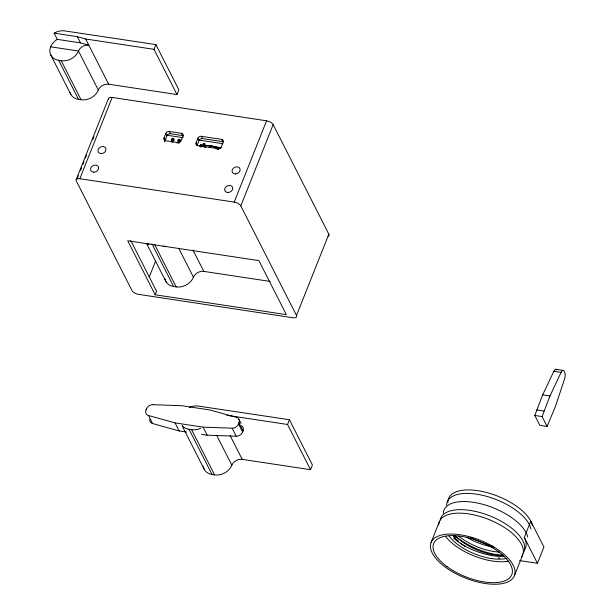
<?xml version="1.0" encoding="UTF-8"?>
<svg xmlns="http://www.w3.org/2000/svg" width="615" height="615" viewBox="0 0 615 615"><rect width="100%" height="100%" fill="white"/><g stroke="black" fill="none" stroke-linecap="round" stroke-linejoin="round"><path stroke-width="0.92" d="M172.738 142.226L173.768 138.583M179.165 143.203L180.195 139.559M172.008 142.211L173.084 138.659M178.435 143.187L179.511 139.628M553.823 371.291L561.103 372.398A5.604 2.283 -81.4 0 1 564.278 371.314L564.616 371.99A5.604 2.283 -81.4 0 1 564.524 379.117L555.368 406.592L547.112 426.433L539.832 425.326L534.819 415.471L542.668 394.838L553.823 371.291A5.604 2.283 -81.4 0 1 556.852 369.969M547.112 426.433L542.107 416.57L549.956 395.937L561.103 372.398M70.01 92.504A14.014 11.116 -26.9 0 0 78.52 99.353L81.049 99.738A14.014 11.116 -26.9 0 0 98.308 90.036A8.41 6.673 -26.9 0 1 108.678 84.217L176.997 94.556L154.011 49.331L155.895 44.595L64.744 30.904A14.014 11.116 -26.9 0 0 54.112 33.156L57.264 39.352L80.488 42.873L88.806 45.179A8.41 6.673 -26.9 0 0 78.482 51.007A14.014 11.116 -26.9 0 1 61.216 60.708L58.686 60.332A14.014 11.116 -26.9 0 1 49.846 51.56A14.014 11.116 -26.9 0 1 57.264 39.352M176.997 94.556L178.873 89.813L155.895 44.595M203.296 466.539A14.014 11.116 -26.9 0 0 212.052 474.503L214.589 474.888A14.014 11.116 -26.9 0 0 231.847 465.186A8.41 6.673 -26.9 0 1 242.21 459.367L310.529 469.706L287.543 424.481L289.427 419.738L198.284 406.054A14.014 11.116 -26.9 0 0 189.274 407.453M310.529 469.706L312.412 464.963L289.427 419.738M76.175 179.688L108.524 98.4M77.375 178.35L78.428 175.698M80.542 170.401L81.595 167.749M83.002 164.213L84.055 161.568M85.462 158.032L86.515 155.38M92.85 139.474L93.903 136.822M328.848 234.184L296.499 315.472A5.604 2.537 21.7 0 1 292.978 317.747L138.613 294.377A5.604 2.537 21.7 0 1 132.002 290.564L76.322 181.002A5.604 2.537 21.7 0 1 79.835 178.727L112.184 97.439L266.556 120.809A5.604 2.537 21.7 0 1 273.16 124.622L328.848 234.184A5.604 2.537 21.7 0 1 328.172 236.268M163.982 138.029L165.827 133.386A2.806 2.222 -26.9 0 1 169.279 131.449L181.387 133.278A2.806 2.222 -26.9 0 1 182.993 135.984L181.148 140.627A2.806 2.222 -26.9 0 1 177.697 142.572L165.589 140.735A2.806 2.222 -26.9 0 1 163.982 138.029L165.143 140.312A2.806 2.222 -26.9 0 0 164.974 141.196M165.143 140.312L166.988 135.669A2.806 2.222 -26.9 0 1 170.44 133.732L182.547 135.561A2.806 2.222 -26.9 0 1 183.608 136M196.054 142.888L197.907 138.244A2.806 2.222 -26.9 0 1 201.359 136.307L221.608 139.367A2.806 2.222 -26.9 0 1 223.214 142.073L221.362 146.724A2.806 2.222 -26.9 0 1 217.91 148.661L197.661 145.594A2.806 2.222 -26.9 0 1 196.054 142.888L197.215 145.171A2.806 2.222 -26.9 0 0 197.092 145.601M197.215 145.171L199.068 140.528A2.806 2.222 -26.9 0 1 202.52 138.59L222.768 141.65A2.806 2.222 -26.9 0 1 223.629 141.957M149.276 276.95L155.672 260.891M155.165 294.777L127.712 240.757L258.9 260.622L286.352 314.642L155.165 294.777L156.556 291.295L130.741 240.503M145.986 409.967L146.416 408.883M79.835 178.727L234.207 202.097L266.556 120.809M296.499 315.472L240.811 205.91L273.16 124.622M431.077 542.515L439.394 521.612M524.472 549.733A44.849 20.287 21.7 0 0 524.303 537.41L530.776 521.151L543.921 547.019L537.449 563.279L519.56 560.565M514.371 575.778A44.849 20.287 21.7 0 0 458.483 534.543A44.849 20.287 21.7 0 0 445.314 567.122A44.849 20.287 21.7 0 0 514.371 575.778L522.688 554.868M200.259 147.039L200.99 145.309L211.475 145.993L221.292 147.8M172.315 140.743L173.492 138.352M178.742 141.711L179.526 140.12M199.783 146.301L200.636 144.617L211.475 145.993L220.439 148.123M164.405 141.504L165.612 139.174M171.062 141.419L172.677 138.321M177.089 143.164L179.103 139.29M204.188 144.886L204.987 143.61M208.785 147.569L211.475 145.993L218.102 149.207M152.828 404.685L181.879 405.723L209.938 409.974L236.468 417.354M186.622 432.068L179.142 430.938L152.605 423.558L148.515 415.517L175.052 422.897L203.104 427.141L232.163 428.178L236.245 436.227L207.194 435.189L201.582 434.336M204.042 147.154L205.94 147.323M54.112 33.156L77.336 36.669L85.654 38.983L108.678 84.217M85.693 38.991L154.011 49.331M50.63 46.817L78.474 51.03L98.308 90.036M167.034 135.238L183.093 137.668M199.16 140.105L222.776 143.679M148.922 244.201L147.031 243.917A14.014 11.116 -26.9 0 1 146.654 243.425M163.113 246.346L165.005 246.638A14.014 11.116 -26.9 0 0 165.712 246.308M164.889 278.557A14.014 11.116 -26.9 0 0 173.645 286.529L176.182 286.905A14.014 11.116 -26.9 0 0 193.441 277.204A8.41 6.673 -26.9 0 1 203.803 271.384L270.223 281.439M555.937 369.308L563.225 370.414M542.668 394.838L549.956 395.937M536.664 409.928L543.944 411.035M534.819 415.471L542.107 416.57M226.82 415.286L287.543 424.481M182.117 425.488A14.014 11.116 -26.9 0 0 189.066 429.278L191.603 429.662A14.014 11.116 -26.9 0 0 200.605 428.263M216.403 148.722L218.925 149.161M204.218 145.025C206.755 145.263 201.351 141.412 203.888 144.848M454.885 537.841L453.524 536.172A37.438 17.835 23.8 0 0 455.208 537.902M200.99 145.309L201.82 146.654M524.303 537.41L537.449 563.279M221.608 139.367L222.768 141.65M201.359 136.307L202.52 138.59M197.907 138.244L199.068 140.528M181.387 133.278L182.547 135.561M169.279 131.449L170.44 133.732M165.827 133.386L166.988 135.669M192.964 250.051L203.803 271.384M77.336 36.669L80.488 42.873M178.781 248.352L193.441 277.204M164.812 246.246L165.005 246.638M61.216 60.708L81.049 99.738M154.496 244.24L176.182 286.905M58.686 60.332L78.52 99.353M151.967 243.863L173.645 286.529M239.02 419.445L241.065 423.466M50.584 54.62L70.917 94.61M146.578 243.486L166.042 281.778M230.071 435.474L242.21 459.367M216.665 435.312L231.847 465.186M203.104 427.141L207.194 435.189M191.603 429.662L214.589 474.888M189.066 429.278L212.052 474.503M182.248 426.072L204.449 469.76M175.052 422.897L179.142 430.938M200.636 144.617L201.197 146.908M108.555 99.446A5.604 2.537 21.7 0 1 112.184 97.439M234.207 202.097A5.604 2.537 21.7 0 1 240.811 205.91M165.151 139.336A1.545 0.7 21.7 0 1 165.566 140.197A1.545 0.7 21.7 0 1 164.482 140.389M171.877 139.92A1.545 0.7 21.7 0 1 172 138.767A1.545 0.7 21.7 0 1 174.199 139.866A1.545 0.7 21.7 0 1 172.715 140.343M178.65 141.112A1.545 0.7 21.7 0 1 178.212 139.759A1.545 0.7 21.7 0 1 180.587 140.766A1.545 0.7 21.7 0 1 179.142 141.319M146.501 408.89A5.812 4.613 -26.9 0 1 152.843 404.616M148.476 415.586A5.812 4.613 -26.9 0 1 146.062 409.982M152.566 423.627A5.812 4.613 -26.9 0 1 149.783 419.299M236.506 417.285A5.812 4.613 -26.9 0 1 238.92 422.882M238.489 423.973A5.812 4.613 -26.9 0 1 232.147 428.255M242.579 432.022A5.812 4.613 -26.9 0 1 236.237 436.296M241.364 425.657A5.812 4.613 -26.9 0 1 243.01 430.93M447.951 502.424A44.849 20.287 21.7 0 1 487.503 492.723A44.849 20.287 21.7 0 1 532.352 525.479M443.33 513.333A44.849 20.287 21.7 0 1 483.575 504.523A44.849 20.287 21.7 0 1 527.732 537.087M446.567 505.207A44.849 20.287 21.7 0 1 486.811 496.397A44.849 20.287 21.7 0 1 530.96 528.962M492.446 546.035A41.912 17.75 22.9 0 1 470.367 537.241M499.28 552.116A37.369 16.905 21.7 0 1 458.675 536.134M494.375 547.404A37.438 15.667 20.6 0 1 466.708 537.333M438.71 524.949A44.849 20.287 21.7 0 1 487.311 518.914A44.849 20.287 21.7 0 1 521.705 556.698M508.782 561.157A42.043 19.019 21.7 0 1 445.829 536.741M454.8 536.065A37.438 17.92 23.6 0 1 454.224 535.442M465.094 546.504A39.114 17.697 21.7 0 1 460.474 543.137M458.582 541.546A39.114 17.697 21.7 0 1 454.846 537.841M499.803 558.105A41.858 18.934 21.7 0 1 498.158 557.982M440.225 520.098A44.849 20.287 21.7 0 1 490.063 515.962A44.849 20.287 21.7 0 1 523.088 553.216M502.962 555.276A37.438 17.92 23.6 0 1 455.2 535.726M503.377 555.383A41.912 17.75 22.9 0 1 454.685 535.627M506.276 558.497A37.369 16.905 21.7 0 1 449.158 536.134M503.954 556.298A37.438 15.606 20.8 0 1 453.455 537.987M238.997 422.897L238.566 423.989L242.656 432.03L243.086 430.946L238.997 422.897M227.934 192.487A4.205 3.336 -26.9 0 0 232.524 187.206A4.205 3.336 -26.9 0 0 225.651 187.175A4.205 3.336 -26.9 0 0 227.934 192.487M235.33 173.907A4.205 3.336 -26.9 0 0 239.919 168.625A4.205 3.336 -26.9 0 0 233.047 168.595A4.205 3.336 -26.9 0 0 235.33 173.907M93.811 172.177A4.205 3.336 -26.9 0 0 98.4 166.896A4.205 3.336 -26.9 0 0 91.527 166.865A4.205 3.336 -26.9 0 0 93.811 172.177M101.206 153.596A4.205 3.336 -26.9 0 0 105.795 148.315A4.205 3.336 -26.9 0 0 98.923 148.284A4.205 3.336 -26.9 0 0 101.206 153.596M447.028 566.623A42.043 19.019 21.7 0 0 511.772 574.733A42.043 19.019 21.7 0 0 459.374 536.08A42.043 19.019 21.7 0 0 447.028 566.623"/></g></svg>
